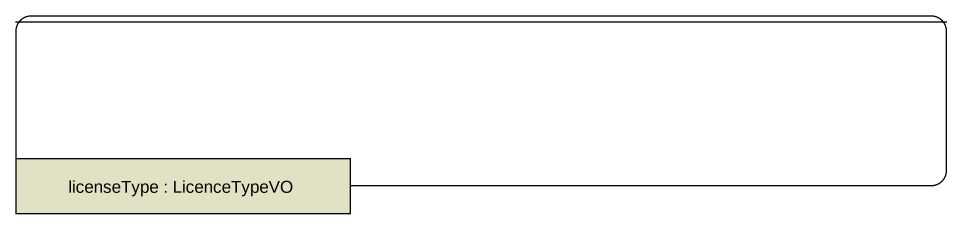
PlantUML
@startuml
hide empty description
state " " as state1 {
  state "licenseType : LicenceTypeVO" as licenseType <<object>> #E1E1C3
}
@enduml
